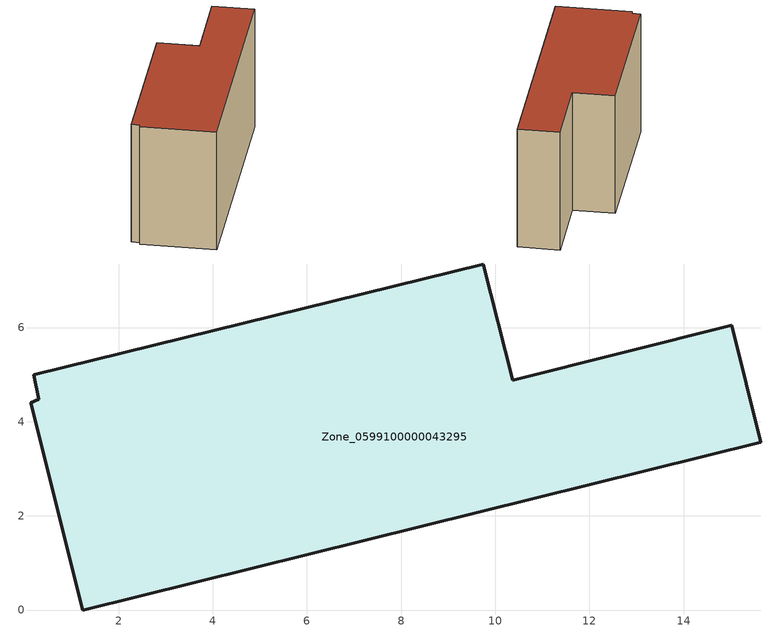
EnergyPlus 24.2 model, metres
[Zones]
Zone_0599100000043295
 floor ground (C_G): 0.14,4.41 0.31,4.48 0.2,5 9.75,7.35 10.37,4.88 15.02,6.05 15.64,3.56 1.24,0 z0
 wall outside (C_F): 15.64,3.56 15.02,6.05 10.37,4.88 9.75,7.35 0.2,5 0.31,4.48 0.14,4.41 1.24,0 15.64,3.56 z0:7.92
 roof outside (C_R): 0.31,4.48 0.14,4.41 1.24,0 15.64,3.56 15.02,6.05 10.37,4.88 9.75,7.35 0.2,5 z7.92
[BUILDING]
Pand.0599100000043295: North Axis=0; Terrain=City; Loads Convergence Tolerance Value=0.04; Temperature Convergence Tolerance Value=0.4; Solar Distribution=FullExterior; Maximum Number of Warmup Days=25; Minimum Number of Warmup Days=1
[Site:Location]
Rotterdam.The.Hague.AP_ZH_NLD Design_Conditions: Latitude=51.96; Longitude=4.45; Time Zone=1; Elevation=-4.5
[SITE:GROUNDTEMPERATURE:BUILDINGSURFACE]
18, 18, 18, 18, 18, 18, 18, 18, 18, 18, 18, 18
[MATERIAL] Thermal Absorptance=0.9; Solar Absorptance=0.7; Visible Absorptance=0.7
Name | Roughness | Thickness | Conductivity | Density | Specific Heat
G.TI.1975-1991 | MediumSmooth | 0.15 | 0.288461 | 540 | 1210
F.TI.1975-1991 | Rough | 0.3 | 0.230769 | 1920 | 840
R.TI.1975-1991 | MediumRough | 0.2 | 0.153846 | 1500 | 1000
[CONSTRUCTION]
C_G: G.TI.1975-1991
C_F: F.TI.1975-1991
C_R: R.TI.1975-1991
[ZONE]
Zone_0599100000043295: Type=1; Multiplier=1; Ceiling Height=Autocalculate; Volume=Autocalculate; Floor Area=autocalculate; Part of Total Floor Area=Yes
[ZONEINFILTRATION:DESIGNFLOWRATE]
Infil_Zone_0599100000043295: Zone or ZoneList or Space or SpaceList=Zone_0599100000043295; Schedule=AlwaysOn; Design Flow Rate Calculation Method=Flow/Area; Flow Rate per Floor Area=0.003; Constant Term Coefficient=1; Temperature Term Coefficient=0; Velocity Term Coefficient=0; Velocity Squared Term Coefficient=0
[HVACTEMPLATE:ZONE:IDEALLOADSAIRSYSTEM]
Zone_0599100000043295: Maximum Heating Supply Air Temperature=50; Minimum Cooling Supply Air Temperature=13; Maximum Heating Supply Air Humidity Ratio=0.0156; Minimum Cooling Supply Air Humidity Ratio=0.0077; Heating Limit=NoLimit; Cooling Limit=NoLimit; Dehumidification Control Type=ConstantSensibleHeatRatio; Cooling Sensible Heat Ratio=0.7; Dehumidification Setpoint=60; Humidification Control Type=None; Humidification Setpoint=30; Outdoor Air Method=None; Outdoor Air Flow Rate per Person=0.00944; Outdoor Air Flow Rate per Zone Floor Area=0; Outdoor Air Flow Rate per Zone=0; Demand Controlled Ventilation Type=None; Outdoor Air Economizer Type=NoEconomizer; Heat Recovery Type=None; Sensible Heat Recovery Effectiveness=0.7; Latent Heat Recovery Effectiveness=0.65
[ZONECONTROL:THERMOSTAT]
ThermostatControl_Zone_0599100000043295: Zone or ZoneList=Zone_0599100000043295; Control Type Schedule=DualSetpointControlType; Control 1=Thermostat_Zone_0599100000043295; Temperature Difference Between Cutout And Setpoint=0
[THERMOSTATSETPOINT:DUALSETPOINT]
Thermostat_Zone_0599100000043295: Heating Setpoint Temperature Schedule=HeatingSetpoint_Zone_0599100000043295; Cooling Setpoint Temperature Schedule=CoolingSetpoint_Zone_0599100000043295
[SCHEDULE:COMPACT]
HeatingSetpoint_Zone_0599100000043295: Through: 12/31, For: AllDays, Until: 24:00, 21
CoolingSetpoint_Zone_0599100000043295: Through: 12/31, For: AllDays, Until: 24:00, 24
DualSetpointControlType: Through: 12/31, For: AllDays, Until: 24:00, 4
AlwaysOn: Through: 12/31, For: AllDays, Until: 24:00, 1
